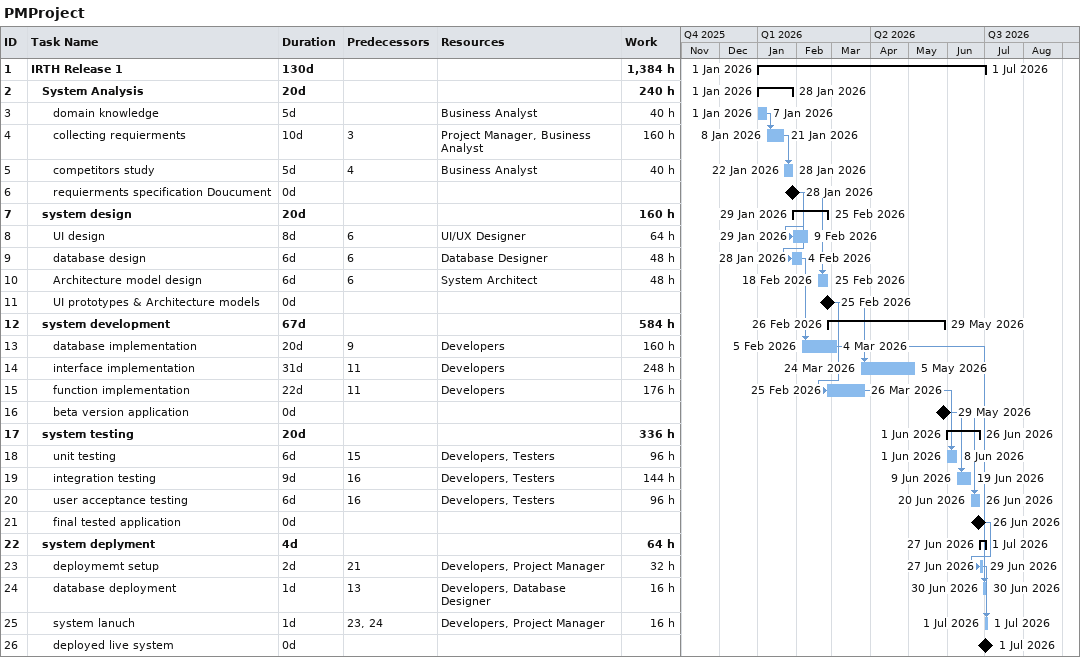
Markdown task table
PMProject

| ID | Level | Task | Duration | Start | Finish | Predecessors | Resources | Work (h) |
|---|---|---|---|---|---|---|---|---|
| 1 | 1 | **IRTH Release 1** | 130d | 2026-01-01 | 2026-07-01 |  |  | 1384 |
| 2 | 2 | **System Analysis** | 20d | 2026-01-01 | 2026-01-28 |  |  | 240 |
| 3 | 3 | domain knowledge | 5d | 2026-01-01 | 2026-01-07 |  | Business Analyst | 40 |
| 4 | 3 | collecting requierments | 10d | 2026-01-08 | 2026-01-21 | 3 | Project Manager, Business Analyst | 160 |
| 5 | 3 | competitors study | 5d | 2026-01-22 | 2026-01-28 | 4 | Business Analyst | 40 |
| 6 | 3 | requierments specification Doucument | 0d | 2026-01-28 | 2026-01-28 |  |  |  |
| 7 | 2 | **system design** | 20d | 2026-01-29 | 2026-02-25 |  |  | 160 |
| 8 | 3 | UI design | 8d | 2026-01-29 | 2026-02-09 | 6 | UI/UX Designer | 64 |
| 9 | 3 | database design | 6d | 2026-01-28 | 2026-02-04 | 6 | Database Designer | 48 |
| 10 | 3 | Architecture model design | 6d | 2026-02-18 | 2026-02-25 | 6 | System Architect | 48 |
| 11 | 3 | UI prototypes & Architecture models | 0d | 2026-02-25 | 2026-02-25 |  |  |  |
| 12 | 2 | **system development** | 67d | 2026-02-26 | 2026-05-29 |  |  | 584 |
| 13 | 3 | database implementation | 20d | 2026-02-05 | 2026-03-04 | 9 | Developers | 160 |
| 14 | 3 | interface implementation | 31d | 2026-03-24 | 2026-05-05 | 11 | Developers | 248 |
| 15 | 3 | function implementation | 22d | 2026-02-25 | 2026-03-26 | 11 | Developers | 176 |
| 16 | 3 | beta version application | 0d | 2026-05-29 | 2026-05-29 |  |  |  |
| 17 | 2 | **system testing** | 20d | 2026-06-01 | 2026-06-26 |  |  | 336 |
| 18 | 3 | unit testing | 6d | 2026-06-01 | 2026-06-08 | 15 | Developers, Testers | 96 |
| 19 | 3 | integration testing | 9d | 2026-06-09 | 2026-06-19 | 16 | Developers, Testers | 144 |
| 20 | 3 | user acceptance testing | 6d | 2026-06-20 | 2026-06-26 | 16 | Developers, Testers | 96 |
| 21 | 3 | final tested application | 0d | 2026-06-26 | 2026-06-26 |  |  |  |
| 22 | 2 | **system deplyment** | 4d | 2026-06-27 | 2026-07-01 |  |  | 64 |
| 23 | 3 | deploymemt setup | 2d | 2026-06-27 | 2026-06-29 | 21 | Developers, Project Manager | 32 |
| 24 | 3 | database deployment | 1d | 2026-06-30 | 2026-06-30 | 13 | Developers, Database Designer | 16 |
| 25 | 3 | system lanuch | 1d | 2026-07-01 | 2026-07-01 | 23, 24 | Developers, Project Manager | 16 |
| 26 | 3 | deployed live system | 0d | 2026-07-01 | 2026-07-01 |  |  |  |
